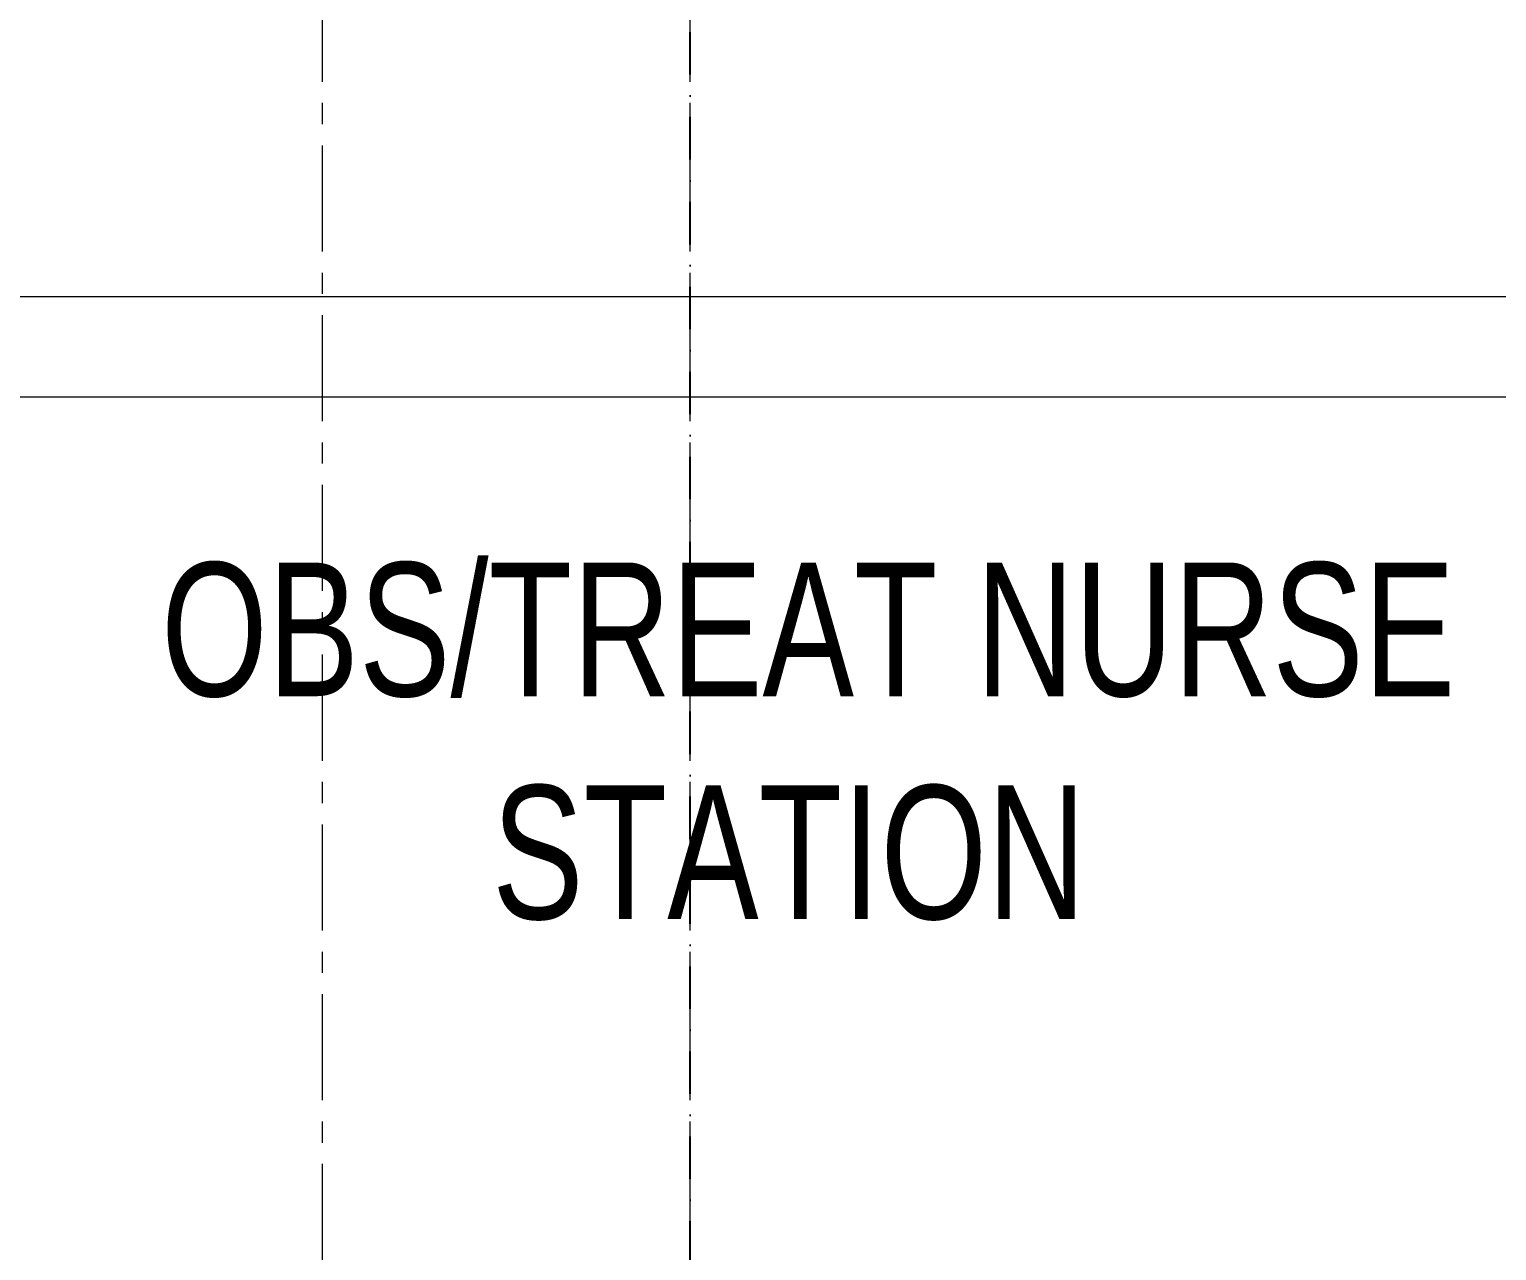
# Model space of a CAD drawing. Header units: millimetres. Extents: x 26027 to 581921, y 7230 to 233891.
# Drawn here: x 479810 to 482006, y 132253 to 134080 of the extents above; entities that cross this region are included whole.
import ezdxf

# ---------------------------------------------------------------- set-up
doc = ezdxf.new("R2010")
doc.units = ezdxf.units.MM
doc.header["$LTSCALE"] = 5
doc.linetypes.add('CENTER', pattern=[50.8, 31.75, -6.35, 6.35, -6.35])
doc.linetypes.add('DASHDOT', pattern=[25.4, 12.7, -6.35, 0, -6.35])
doc.layers.add('72_EGR_BASE_TEXT', color=252, linetype='Continuous', lineweight=5)
doc.layers.add('Walls', color=252, linetype='Continuous', lineweight=5)
doc.layers.add('axes', color=252, linetype='Continuous')
doc.styles.add('X3G_ENTITY_2587EA', font='swisscl.ttf', dxfattribs={"height": 200})

msp = doc.modelspace()

# ---------------------------------------------------------------- linework, layer by layer
at = {"layer": 'axes', "linetype": 'CENTER', "lineweight": 0}
for p, q in [((480248.8, 120285.6, 0), (480248.8, 230811.1, 0)), ((480798.8, 120285.6, 0), (480798.8, 230811.1, 0))]:
    msp.add_line(p, q, dxfattribs=at)
at = {"layer": 'axes', "linetype": 'DASHDOT'}
msp.add_line((480798.8, 120285.6, 0), (480798.8, 230811.1, 0), dxfattribs=at)
at = {"layer": 'Walls'}
for p, q in [((477655.8, 133680.3, 2.4), (483189.6, 133680.3, 2.4)), ((477805.8, 133530.3, 2.4), (483189.6, 133530.3, 2.4))]:
    msp.add_line(p, q, dxfattribs=at)

# ---------------------------------------------------------------- texts
at = {"layer": '72_EGR_BASE_TEXT', "insert": (480947, 133282.2, 2.4), "char_height": 200, "attachment_point": 2, "style": 'X3G_ENTITY_2587EA'}
msp.add_mtext(' OBS/TREAT NURSE^M^JSTATION', dxfattribs=at)

doc.saveas('drawing.dxf')
